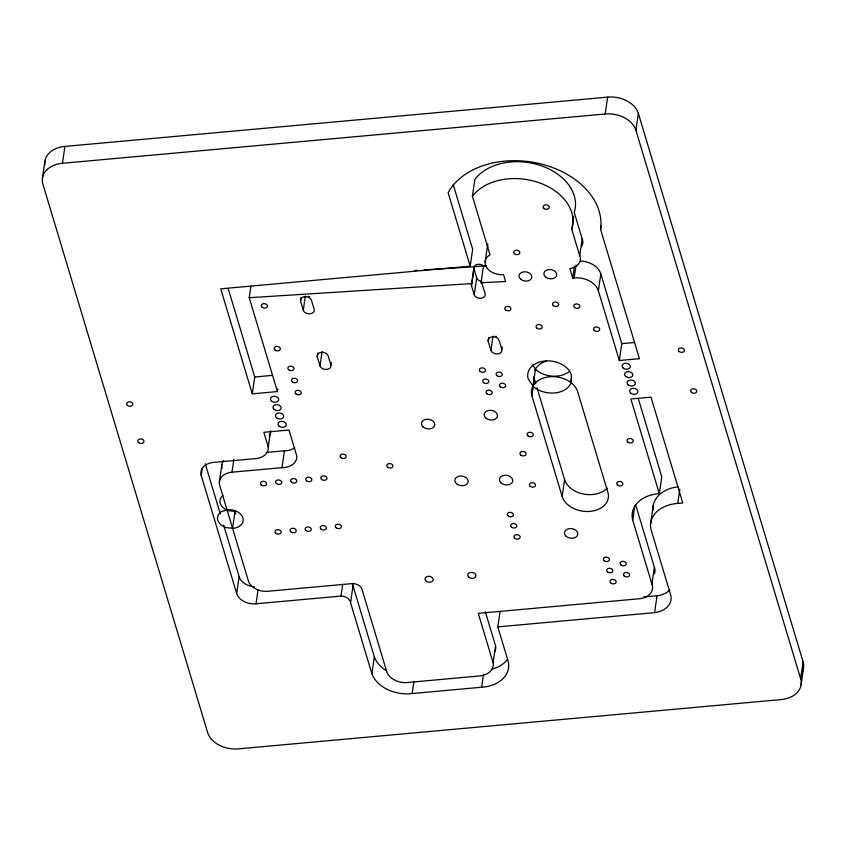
<?xml version="1.0" encoding="UTF-8"?>
<svg xmlns="http://www.w3.org/2000/svg" width="846" height="846" viewBox="0 0 846 846"><rect width="100%" height="100%" fill="white"/><g stroke="black" fill="none" stroke-linecap="round" stroke-linejoin="round"><path stroke-width="1.27" d="M42.448 178.062L44.901 161.195M803.097 661.836L800.633 678.704A25.866 18.549 8.3 0 1 781.091 699.579L238.35 748.869A25.866 18.549 8.3 0 1 207.64 732.562L42.903 184.164A25.866 18.549 8.3 0 1 62.445 163.289L64.909 146.421L607.65 97.131A25.866 18.549 8.3 0 1 638.36 113.438L803.097 661.836A25.866 18.549 8.3 0 1 802.516 671.438M500.092 611.309L497.829 626.875L508.171 661.329A33.142 23.762 8.3 0 1 481.628 687.227L412.161 693.54A33.142 23.762 8.3 0 1 371.88 673.702L350.561 602.733A8.989 6.44 8.3 0 0 340.98 596.081L256.031 603.79A16.296 11.685 8.3 0 1 236.679 593.522L201.253 475.558L202.384 467.775M219.389 481.501L221.842 464.634M453.213 184.565L472.66 249.316L470.196 266.183L220.743 288.835L252.288 393.845L277.425 391.561L249.221 297.707L250.924 286.033M485.297 611.679L495.555 645.836L493.102 662.693A17.639 12.648 8.3 0 1 478.276 676.07L408.808 682.384A17.639 12.648 8.3 0 1 386.95 672.337L362.278 590.201A8.989 6.44 8.3 0 0 352.708 583.56L267.759 591.269A16.296 11.685 8.3 0 1 248.407 581.001L219.674 485.34A16.296 11.685 8.3 0 1 231.984 472.195L233.877 459.219M232.565 528.264L235.029 511.407L235.78 513.913M252.288 393.845L254.752 376.988L228.145 288.412M236.679 593.522L239.143 576.655L223.693 525.207M201.253 475.558A16.296 11.685 8.3 0 1 213.562 462.413L253.504 458.786A16.423 11.77 8.3 0 0 268.235 446.921L270.509 431.354M277.425 391.561L277.795 388.97M256.031 603.79L258.115 589.525M300.563 301.208A5.594 4.008 8.3 0 1 304.793 296.692A5.594 4.008 8.3 0 1 311.434 300.224L314.152 309.298A5.594 4.008 8.3 0 1 309.932 313.803A5.594 4.008 8.3 0 1 303.291 310.281L300.563 301.208L301.134 297.316M303.291 310.281L305.374 296.015M231.984 472.195L281.982 467.658L284.446 450.791A16.423 11.77 8.3 0 0 294.789 447.851M331.241 362.321L330.86 364.922A5.594 4.008 8.3 0 1 326.641 369.427A5.594 4.008 8.3 0 1 320 365.906L317.271 356.832L317.842 352.941M320 365.906L322.083 351.64M340.98 596.081L342.683 584.406M350.561 602.733L353.015 585.866A8.989 6.44 8.3 0 0 352.084 583.359M371.88 673.702L374.334 656.845L353.015 585.866M486.09 265.76L483.5 265.887L481.046 282.754L505.622 281.528L503.539 274.612A15.291 10.966 8.3 0 1 486.82 267.738A15.291 10.966 8.3 0 1 490.003 254.783L472.417 196.24L474.881 179.373A53.584 38.408 8.3 0 1 540.372 165.467A53.584 38.408 8.3 0 1 574.244 212.452L582.164 238.794A15.059 10.797 8.3 0 1 582.492 244.431M481.046 282.754A5.594 4.008 8.3 0 1 482.379 284.7L485.096 293.774A5.594 4.008 8.3 0 1 480.877 298.289A5.594 4.008 8.3 0 1 474.236 294.757L471.508 285.684A5.594 4.008 8.3 0 1 471.634 283.611L474.088 266.744L483.5 265.887M471.508 285.684L473.972 268.817A5.594 4.008 8.3 0 1 477.155 264.481A5.594 4.008 8.3 0 1 483.954 266.331M412.161 693.54L413.863 681.855M474.236 294.757L476.689 277.89L473.972 268.817M485.139 261.837L487.603 244.97M502.186 346.797L501.805 349.398A5.594 4.008 8.3 0 1 497.585 353.903A5.594 4.008 8.3 0 1 490.944 350.381L488.216 341.308L488.787 337.417M490.944 350.381L493.028 336.116M481.628 687.227L483.521 674.251M533.022 385.956L535.486 369.099M531.901 395.78A23.54 16.878 8.3 0 1 532.42 387.045L533.53 385.057A23.54 16.878 8.3 0 1 569.813 381.758L572.023 383.45A23.54 16.878 8.3 0 1 577.628 391.624L607.893 492.383A23.54 16.878 8.3 0 1 590.117 511.375A23.54 16.878 8.3 0 1 562.167 496.539L531.901 395.78L534.355 378.913A23.54 16.878 8.3 0 1 533.889 376.692M601.168 225.544L600.597 229.435L639.428 358.693L619.325 360.512L598.365 290.749A20.367 14.604 8.3 0 0 574.191 277.911L572.742 278.038L569.897 268.584A15.059 10.797 8.3 0 0 579.7 255.661L571.78 229.319L573.673 216.343M572.742 278.038L574.445 266.363M574.191 277.911L576.073 264.935M579.7 255.661L582.164 238.794M800.633 678.704L635.906 130.305A25.866 18.549 8.3 0 0 605.197 113.999L607.65 97.131M570.965 382.635L571.536 378.744M562.167 496.539L564.62 479.671L537.009 387.732M598.365 290.749L600.829 273.882A20.367 14.604 8.3 0 0 580.589 260.97M635.906 130.305L638.36 113.438M619.325 360.512L621.789 343.656L600.829 273.882M493.102 662.693L478.286 613.371L640.052 598.682A17.343 12.436 8.3 0 0 651.928 584.068L632.713 520.131L634.796 505.855M650.637 523.568L653.334 505.136M632.713 520.131A33.629 24.111 8.3 0 1 659.32 493.652L661.773 476.795L638.265 398.519M651.928 584.068L654.381 567.201L635.558 504.523M497.829 626.875L654.571 612.641L657.035 595.774A22.514 16.137 8.3 0 0 669.842 589.99M654.571 612.641A22.514 16.137 8.3 0 0 670.349 593.85L651.145 529.913A33.629 24.111 8.3 0 1 677.741 503.444L679.824 489.168M801.099 684.805L803.552 667.938M534.884 370.178L535.994 368.19A23.54 16.878 8.3 0 1 546.4 361.041M62.445 163.289L605.197 113.999M254.752 376.988L272.338 375.391M621.789 343.656L634.352 342.514M266.025 452.462L284.446 450.791M677.741 503.444L682.764 502.979L650.976 397.144L630.873 398.974L659.32 493.652M643.965 596.959L657.035 595.774M414.868 270.498L417.501 270.329M424.079 269.916L474.088 266.744M249.221 297.707L471.634 283.611M235.6 511.46L228.938 510.783A12.933 9.274 8.3 0 1 222.963 495.47M532.737 365.081L535.973 369.797A22.25 15.947 8.3 0 0 569.474 371.405M534.355 378.913L535.878 383.957M501.805 349.398L499.077 340.314A5.594 4.008 8.3 0 0 492.446 336.793A5.594 4.008 8.3 0 0 488.216 341.308M470.196 266.183L448.126 192.708A79.408 56.925 8.3 0 1 540.129 163.754A79.408 56.925 8.3 0 1 600.597 229.435M330.86 364.922L328.142 355.838A5.594 4.008 8.3 0 0 321.501 352.317A5.594 4.008 8.3 0 0 317.271 356.832M268.235 446.921L263.846 432.295L288.972 430.022L296.713 455.793A16.423 11.77 8.3 0 1 281.982 467.658M205.218 463.714L220.298 513.913M495.555 645.836A17.639 12.648 8.3 0 1 495.46 649.961M495.206 650.764A17.639 12.648 8.3 0 1 494.508 652.298M270.762 430.836A16.423 11.77 8.3 0 1 270.329 433.871M270.043 434.601A16.423 11.77 8.3 0 1 269.282 435.997M44.849 164.854A25.866 18.549 8.3 0 1 64.909 146.421M481.892 281.411A5.594 4.008 8.3 0 1 476.689 277.89M607.248 488.089A23.54 16.878 8.3 0 1 583.433 494.022A23.54 16.878 8.3 0 1 564.62 479.671M654.381 567.201A17.343 12.436 8.3 0 1 654.518 573.683M222.138 468.473A16.296 11.685 8.3 0 1 222.847 461.726M223.27 461.049A16.296 11.685 8.3 0 1 223.746 460.404M582.249 245.107A15.059 10.797 8.3 0 1 581.572 246.387M487.751 247.37A15.291 10.966 8.3 0 1 487.793 243.796M254.276 586.902A16.296 11.685 8.3 0 1 253.218 586.775M252.161 586.585A16.296 11.685 8.3 0 1 239.143 576.655M386.04 670.466A33.142 23.762 8.3 0 1 374.334 656.845M507.515 659.425A33.142 23.762 8.3 0 1 492.287 669.038M653.07 509.863A33.629 24.111 8.3 0 1 678.069 486.778M496.486 336.518A5.594 4.008 8.3 0 1 495.851 336.211M309.509 296.65A5.594 4.008 8.3 0 1 308.832 296.417M472.417 196.24A53.584 38.408 8.3 0 1 537.908 182.324A53.584 38.408 8.3 0 1 571.78 229.319M571.42 375.011L570.934 383.259A22.25 15.947 8.3 0 1 533.509 386.664L528.211 378.934A22.25 15.947 8.3 0 1 545.014 360.988A22.25 15.947 8.3 0 1 571.42 375.011M227.553 509.736L221.641 511.555A12.933 9.274 8.3 0 0 226.485 527.65L233.136 528.327A12.933 9.274 8.3 0 0 242.908 517.889A12.933 9.274 8.3 0 0 227.553 509.736M520.776 455.032A3.098 2.221 8.3 0 0 525.979 454.556A3.098 2.221 8.3 0 0 522.373 451.457A3.098 2.221 8.3 0 0 520.776 455.032M574.54 307.5A3.098 2.221 8.3 0 0 579.753 307.024A3.098 2.221 8.3 0 0 576.147 303.925A3.098 2.221 8.3 0 0 574.54 307.5M486.884 393.75A3.098 2.221 8.3 0 0 492.086 393.284A3.098 2.221 8.3 0 0 488.48 390.175A3.098 2.221 8.3 0 0 486.884 393.75M480.179 371.447A3.098 2.221 8.3 0 0 485.393 370.971A3.098 2.221 8.3 0 0 481.786 367.873A3.098 2.221 8.3 0 0 480.179 371.447M276.378 483.531A3.098 2.221 8.3 0 0 281.581 483.055A3.098 2.221 8.3 0 0 277.974 479.957A3.098 2.221 8.3 0 0 276.378 483.531M291.447 482.157A3.098 2.221 8.3 0 0 296.66 481.691A3.098 2.221 8.3 0 0 293.054 478.582A3.098 2.221 8.3 0 0 291.447 482.157M623.185 368.063A4.135 2.961 8.3 0 0 630.133 367.428A4.135 2.961 8.3 0 0 625.321 363.283A4.135 2.961 8.3 0 0 623.185 368.063M594.368 330.522A3.098 2.221 8.3 0 0 599.581 330.046A3.098 2.221 8.3 0 0 595.965 326.947A3.098 2.221 8.3 0 0 594.368 330.522M627.869 442.056A3.098 2.221 8.3 0 0 633.083 441.591A3.098 2.221 8.3 0 0 629.477 438.482A3.098 2.221 8.3 0 0 627.869 442.056M505.58 309.943A3.098 2.221 8.3 0 0 510.794 309.467A3.098 2.221 8.3 0 0 507.188 306.368A3.098 2.221 8.3 0 0 505.58 309.943M553.326 305.607A3.098 2.221 8.3 0 0 558.54 305.131A3.098 2.221 8.3 0 0 554.923 302.033A3.098 2.221 8.3 0 0 553.326 305.607M617.538 485.012A3.098 2.221 8.3 0 0 622.751 484.536A3.098 2.221 8.3 0 0 619.145 481.437A3.098 2.221 8.3 0 0 617.538 485.012M527.925 435.859A3.098 2.221 8.3 0 0 533.128 435.383A3.098 2.221 8.3 0 0 529.522 432.285A3.098 2.221 8.3 0 0 527.925 435.859M295.92 393.908A3.098 2.221 8.3 0 0 301.123 393.432A3.098 2.221 8.3 0 0 297.517 390.334A3.098 2.221 8.3 0 0 295.92 393.908M292.282 381.832A3.098 2.221 8.3 0 0 297.496 381.356A3.098 2.221 8.3 0 0 293.89 378.257A3.098 2.221 8.3 0 0 292.282 381.832M288.655 369.744A3.098 2.221 8.3 0 0 293.869 369.268A3.098 2.221 8.3 0 0 290.263 366.17A3.098 2.221 8.3 0 0 288.655 369.744M496.93 375.656A3.098 2.221 8.3 0 0 502.143 375.18A3.098 2.221 8.3 0 0 498.537 372.081A3.098 2.221 8.3 0 0 496.93 375.656M500.282 386.812A3.098 2.221 8.3 0 0 505.496 386.336A3.098 2.221 8.3 0 0 501.879 383.238A3.098 2.221 8.3 0 0 500.282 386.812M483.531 382.604A3.098 2.221 8.3 0 0 488.734 382.128A3.098 2.221 8.3 0 0 485.128 379.029A3.098 2.221 8.3 0 0 483.531 382.604M501.16 483.034A6.726 4.822 8.3 0 0 512.465 482.009A6.726 4.822 8.3 0 0 504.639 475.283A6.726 4.822 8.3 0 0 501.16 483.034M566.207 536.332A6.726 4.822 8.3 0 0 577.522 535.307A6.726 4.822 8.3 0 0 569.686 528.57A6.726 4.822 8.3 0 0 566.207 536.332M485.9 418.093A6.726 4.822 8.3 0 0 497.205 417.067A6.726 4.822 8.3 0 0 489.379 410.342A6.726 4.822 8.3 0 0 485.9 418.093M530.156 486.27A3.098 2.221 8.3 0 0 535.37 485.794A3.098 2.221 8.3 0 0 531.764 482.696A3.098 2.221 8.3 0 0 530.156 486.27M456.586 483.775A6.726 4.822 8.3 0 0 467.891 482.749A6.726 4.822 8.3 0 0 460.065 476.023A6.726 4.822 8.3 0 0 456.586 483.775M520.681 279.265A6.482 4.642 8.3 0 0 531.584 278.271A6.482 4.642 8.3 0 0 524.034 271.788A6.482 4.642 8.3 0 0 520.681 279.265M545.554 277.002A6.482 4.642 8.3 0 0 556.446 276.008A6.482 4.642 8.3 0 0 548.906 269.525A6.482 4.642 8.3 0 0 545.554 277.002M276.557 417.797A4.135 2.961 8.3 0 0 283.516 417.163A4.135 2.961 8.3 0 0 278.704 413.017A4.135 2.961 8.3 0 0 276.557 417.797M271.534 401.057A4.135 2.961 8.3 0 0 278.493 400.433A4.135 2.961 8.3 0 0 273.681 396.288A4.135 2.961 8.3 0 0 271.534 401.057M274.051 409.432A4.135 2.961 8.3 0 0 281.009 408.798A4.135 2.961 8.3 0 0 276.187 404.663A4.135 2.961 8.3 0 0 274.051 409.432M625.691 376.417A4.135 2.961 8.3 0 0 632.649 375.783A4.135 2.961 8.3 0 0 627.827 371.648A4.135 2.961 8.3 0 0 625.691 376.417M630.714 393.147A4.135 2.961 8.3 0 0 637.673 392.523A4.135 2.961 8.3 0 0 632.861 388.377A4.135 2.961 8.3 0 0 630.714 393.147M628.208 384.793A4.135 2.961 8.3 0 0 635.166 384.158A4.135 2.961 8.3 0 0 630.344 380.023A4.135 2.961 8.3 0 0 628.208 384.793M279.074 426.162A4.135 2.961 8.3 0 0 286.033 425.538A4.135 2.961 8.3 0 0 281.221 421.393A4.135 2.961 8.3 0 0 279.074 426.162M536.85 328.111A3.098 2.221 8.3 0 0 542.064 327.635A3.098 2.221 8.3 0 0 538.458 324.536A3.098 2.221 8.3 0 0 536.85 328.111M274.971 349.98A3.098 2.221 8.3 0 0 280.185 349.504A3.098 2.221 8.3 0 0 276.579 346.405A3.098 2.221 8.3 0 0 274.971 349.98M262.133 307.225A3.098 2.221 8.3 0 0 267.336 306.749A3.098 2.221 8.3 0 0 263.73 303.651A3.098 2.221 8.3 0 0 262.133 307.225M423.201 426.997A6.726 4.822 8.3 0 0 434.516 425.972A6.726 4.822 8.3 0 0 426.68 419.235A6.726 4.822 8.3 0 0 423.201 426.997M514.802 538.268A3.098 2.221 8.3 0 0 520.015 537.792A3.098 2.221 8.3 0 0 516.398 534.693A3.098 2.221 8.3 0 0 514.802 538.268M511.449 527.111A3.098 2.221 8.3 0 0 516.663 526.635A3.098 2.221 8.3 0 0 513.057 523.537A3.098 2.221 8.3 0 0 511.449 527.111M508.097 515.954A3.098 2.221 8.3 0 0 513.311 515.478A3.098 2.221 8.3 0 0 509.704 512.38A3.098 2.221 8.3 0 0 508.097 515.954M275.817 533.234A3.098 2.221 8.3 0 0 281.02 532.758A3.098 2.221 8.3 0 0 277.414 529.659A3.098 2.221 8.3 0 0 275.817 533.234M290.887 531.859A3.098 2.221 8.3 0 0 296.1 531.394A3.098 2.221 8.3 0 0 292.494 528.285A3.098 2.221 8.3 0 0 290.887 531.859M305.966 530.495A3.098 2.221 8.3 0 0 311.18 530.019A3.098 2.221 8.3 0 0 307.574 526.921A3.098 2.221 8.3 0 0 305.966 530.495M321.046 529.12A3.098 2.221 8.3 0 0 326.249 528.655A3.098 2.221 8.3 0 0 322.643 525.546A3.098 2.221 8.3 0 0 321.046 529.12M336.116 527.756A3.098 2.221 8.3 0 0 341.329 527.28A3.098 2.221 8.3 0 0 337.723 524.182A3.098 2.221 8.3 0 0 336.116 527.756M321.596 479.418A3.098 2.221 8.3 0 0 326.81 478.952A3.098 2.221 8.3 0 0 323.204 475.843A3.098 2.221 8.3 0 0 321.596 479.418M306.527 480.792A3.098 2.221 8.3 0 0 311.73 480.317A3.098 2.221 8.3 0 0 308.124 477.218A3.098 2.221 8.3 0 0 306.527 480.792M261.298 484.895A3.098 2.221 8.3 0 0 266.501 484.43A3.098 2.221 8.3 0 0 262.894 481.321A3.098 2.221 8.3 0 0 261.298 484.895M138.628 442.564A3.098 2.221 8.3 0 0 143.831 442.098A3.098 2.221 8.3 0 0 140.225 438.989A3.098 2.221 8.3 0 0 138.628 442.564M127.46 405.393A3.098 2.221 8.3 0 0 132.663 404.917A3.098 2.221 8.3 0 0 129.057 401.818A3.098 2.221 8.3 0 0 127.46 405.393M691.415 392.364A3.098 2.221 8.3 0 0 696.628 391.888A3.098 2.221 8.3 0 0 693.022 388.79A3.098 2.221 8.3 0 0 691.415 392.364M679.137 351.471A3.098 2.221 8.3 0 0 684.34 350.995A3.098 2.221 8.3 0 0 680.734 347.896A3.098 2.221 8.3 0 0 679.137 351.471M624.242 576.063A3.098 2.221 8.3 0 0 629.456 575.597A3.098 2.221 8.3 0 0 625.85 572.499A3.098 2.221 8.3 0 0 624.242 576.063M620.89 564.917A3.098 2.221 8.3 0 0 626.103 564.441A3.098 2.221 8.3 0 0 622.497 561.342A3.098 2.221 8.3 0 0 620.89 564.917M607.491 571.864A3.098 2.221 8.3 0 0 612.705 571.388A3.098 2.221 8.3 0 0 609.099 568.29A3.098 2.221 8.3 0 0 607.491 571.864M604.139 560.708A3.098 2.221 8.3 0 0 609.353 560.232A3.098 2.221 8.3 0 0 605.747 557.133A3.098 2.221 8.3 0 0 604.139 560.708M610.844 583.01A3.098 2.221 8.3 0 0 616.057 582.545A3.098 2.221 8.3 0 0 612.441 579.436A3.098 2.221 8.3 0 0 610.844 583.01M340.864 457.623A3.098 2.221 8.3 0 0 346.077 457.157A3.098 2.221 8.3 0 0 342.471 454.059A3.098 2.221 8.3 0 0 340.864 457.623M387.605 467.129A3.098 2.221 8.3 0 0 392.808 466.654A3.098 2.221 8.3 0 0 389.202 463.555A3.098 2.221 8.3 0 0 387.605 467.129M543.936 208.433A3.098 2.221 8.3 0 0 549.139 207.957A3.098 2.221 8.3 0 0 545.533 204.859A3.098 2.221 8.3 0 0 543.936 208.433M514.516 253.747A3.098 2.221 8.3 0 0 519.73 253.271A3.098 2.221 8.3 0 0 516.123 250.173A3.098 2.221 8.3 0 0 514.516 253.747M426.098 581.075A4.135 2.961 8.3 0 0 433.057 580.441A4.135 2.961 8.3 0 0 428.235 576.306A4.135 2.961 8.3 0 0 426.098 581.075M468.811 577.194A4.135 2.961 8.3 0 0 475.769 576.57A4.135 2.961 8.3 0 0 470.947 572.425A4.135 2.961 8.3 0 0 468.811 577.194"/></g></svg>
